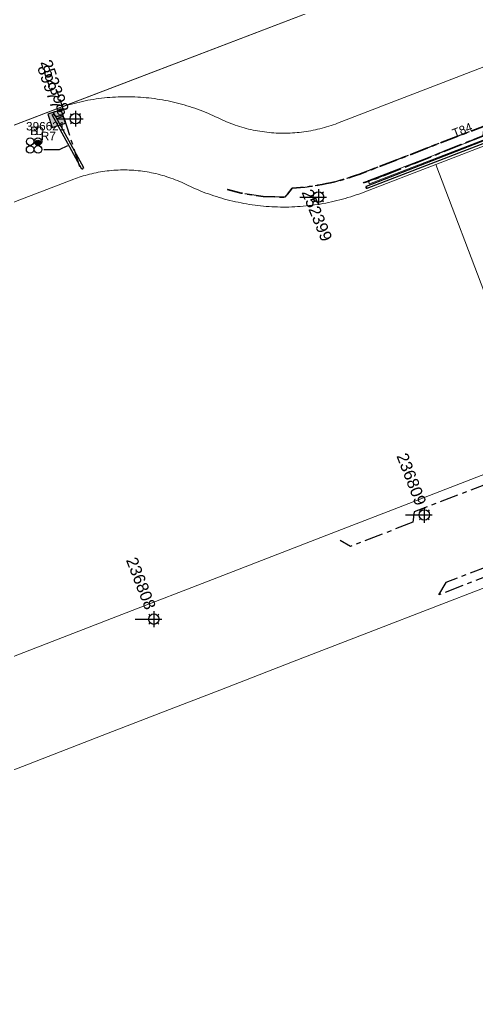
# Model space of a CAD drawing. Header units: metres. Extents: x 0 to 310918, y 0 to 6270107.
# Drawn here: x 310264.2 to 310362.1, y 6269451.7 to 6269664 of the extents above; entities that cross this region are included whole.
import ezdxf
from ezdxf import colors
from ezdxf.entities.mleader import LeaderData, LeaderLine
from ezdxf.enums import TextEntityAlignment as Align
from ezdxf.math import Vec2, Vec3

# ---------------------------------------------------------------- set-up
doc = ezdxf.new("R2010")
doc.units = ezdxf.units.M
doc.linetypes.add('Cable Exist UG', pattern=[7, 4, -1, 1, -1])
doc.layers.get('0').update_dxf_attribs({"color": 6})
for name, color, linetype, lineweight in [('_User Miscellaneous1', 30, 'Continuous', 13), ('_User_LV_Exist', 5, 'Continuous', 35), ('Cadastre Developer_SP_NEW', 92, 'Continuous', 15), ('Cadastre Land Parcels_SP_EXT', 118, 'Continuous', 15), ('Cadastre Roads_SP_EXT', 218, 'Continuous', 15), ('Mains_LV_EXT', 163, 'Continuous', 25), ('Mains_LV_SL_EXT', 135, 'Continuous', 25)]:
    doc.layers.add(name, color=color, linetype=linetype, lineweight=lineweight)
doc.layers.add('Duct_SP_EXT', color=30, linetype='Continuous')
doc.layers.add('SupportsUG_SP_LV_SL_EXT', color=7, linetype='Continuous')
doc.layers.add('Features_HIDE', color=1, linetype='Continuous', plot=False)
doc.styles.add('COLUMN_LABEL', font='arial.ttf', dxfattribs={"height": 2})
doc.styles.add('iecARIAL', font='arial.ttf', dxfattribs={"height": 2})
doc.styles.add('POLE_LABEL', font='arial.ttf', dxfattribs={"height": 2})
doc.styles.add('SL_LABEL', font='arial.ttf', dxfattribs={"height": 2})
doc.styles.get("Standard").update_dxf_attribs({"font": 'arial.ttf'})

# ---------------------------------------------------------------- blocks, each defined once
blk = doc.blocks.new('COLUMN_EXT')
blk.add_hatch(color=256).paths.add_polyline_path([(1.5, -1.5), (1.5, 1.5), (-1.5, 1.5), (-1.5, -1.5)])
blk.add_lwpolyline([(1.5, 1.5), (-1.5, 1.5), (-1.5, -1.5), (1.5, -1.5)], close=True)
at = {"flags": 1}
blk.add_attdef('Z', (-1.81, 2.35), '', height=0.2, rotation=180, dxfattribs=at)
at = {"flags": 9}
for tag, style, p in [('STRUCTURE_PLANT_NUMBER', 'POLE_LABEL', (-1.81, -0.03)), ('STREET_CODE', 'COLUMN_LABEL', (-1.81, 0.2))]:
    blk.add_attdef(tag, text='', height=0.2, rotation=180, dxfattribs=dict(at, style=style)).set_placement(p, align=Align.MIDDLE_LEFT)
for tag, p in [('COLUMN_TYPE', (-1.81, 0.4)), ('STREETNAME', (-1.81, 1.6)), ('OWNED_BY', (-1.81, 0.6)), ('LOCATION', (-1.81, 1.4)), ('SUBURB', (-1.81, 1.8)), ('LEGEND', (-1.81, 1.2)), ('USAGE', (-1.81, 1)), ('NOTES', (-1.81, 2)), ('STATE', (-1.81, 0.8))]:
    blk.add_attdef(tag, text='', height=0.2, rotation=180, dxfattribs=at).set_placement(p, align=Align.MIDDLE_LEFT)
at = {"style": 'COLUMN_LABEL', "width": 0.9, "flags": 8}
blk.add_attdef('ASSET_NUM', text='', height=2, rotation=270, dxfattribs=at).set_placement((2, -4), align=Align.MIDDLE_LEFT)
blk = doc.blocks.new('DUCT_EXT')
blk.add_circle((0, 0.8), 0.8)
at = {"flags": 1}
blk.add_attdef('Z', (0, 0), '', height=0.2, dxfattribs=at)
at = {"flags": 9}
for tag, p in [('DUCT_CODE', (0, 0)), ('XSECT_TYPE', (0, -0.2)), ('STATE', (0, -0.6)), ('FB_REFERENCE', (0, -0.4)), ('NOTES', (0, -0.8))]:
    blk.add_attdef(tag, text='', height=0.2, dxfattribs=at).set_placement(p, align=Align.MIDDLE_LEFT)
blk = doc.blocks.new('SL_LANTERN_EXT')
at = {"flags": 9}
for tag, p in [('LRATECODE', (-7.4, 0)), ('LOUTREACHVOCAB', (-7.2, 0)), ('LOUTREACH', (-7, 0)), ('LANTNUMBER', (-6.6, 0)), ('LNEW', (-6.4, 0)), ('LMASTVOCAB', (-6.2, 0)), ('LMAST', (-6, 0)), ('LLAMPVOCAB', (-5.8, 0)), ('LLAMP', (-5.6, 0)), ('LEXIST', (-5.4, 0)), ('LCHARGE3PERCENT', (-5.2, 0)), ('LCHARGE3', (-5, 0)), ('LCHARGE2PERCENT', (-4.8, 0)), ('LCHARGE2', (-4.6, 0)), ('LCHARGE1PERCENT', (-4.4, 0)), ('LCHARGE1', (-4.2, 0)), ('LCATEGORY', (-4, 0)), ('LBRACKETVOCAB', (-3.8, 0)), ('LBRACKET', (-3.6, 0)), ('LKINGHEIGHT', (-3.4, 0)), ('CREPLACE', (-3.2, 0)), ('CREMOVE', (-3, 0)), ('CNUMBER', (-2.8, 0)), ('CNEW', (-2.6, 0)), ('CEXIST', (-2.4, 0)), ('USAGE', (-2.2, 0)), ('STATE', (-2, 0)), ('OWNED_BY', (-1.8, 0)), ('ORIENTATION', (-1.6, 0)), ('OPERATING_VOLTAGE', (-1.4, 0)), ('NO_PHASES', (-1.2, 0)), ('LANTERN_TYPE', (-1, 0)), ('LANTERN_PURPOSE', (-0.8, 0)), ('CONTROL_TYPE', (-0.6, 0)), ('CONSTRUCTED_VOLTAGE', (-0.4, 0))]:
    blk.add_attdef(tag, text='', height=0.001, rotation=270, dxfattribs=at).set_placement(p, align=Align.MIDDLE_LEFT)
at = {"style": 'SL_LABEL', "flags": 9}
blk.add_attdef('STREET_CODE', text='', height=0.001, rotation=270, dxfattribs=at).set_placement((0, 0), align=Align.MIDDLE_LEFT)
at = {"flags": 1}
blk.add_attdef('Z', (0, 0), '', height=0.001, rotation=270, dxfattribs=at)
at = {"width": 0.9}
blk.add_attdef('LNUMBER', text='', height=1, dxfattribs=at).set_placement((7, -1), align=Align.MIDDLE_LEFT)
at = {"flags": 9}
for tag, p in [('LREMOVE', (0, -7.6)), ('LREPLACE', (0, -7.8)), ('LTYPE', (0, -8)), ('LTYPEVOCAB', (0, -8.2)), ('LEGEND', (0, -8.4)), ('SUBURB', (0, -8.6)), ('STREETNAME', (0, -8.8)), ('LOCATION', (0, -9)), ('NOTES', (0, -9.2)), ('MAINTAINED_BY', (0, -9.86))]:
    blk.add_attdef(tag, text='', height=0.001, dxfattribs=at).set_placement(p, align=Align.MIDDLE_LEFT)
blk.add_attdef('OPERATED_BY', (0, -9.61), '', height=0.001, dxfattribs=at)
at = {"layer": 'Features_HIDE', "width": 0.9}
blk.add_attdef('ASSET_NUM', text='', height=1, dxfattribs=at).set_placement((7, 1), align=Align.MIDDLE_LEFT)
at = {"transparency": 33554651}
blk.add_wipeout([(5.69, 0), (5.06, -1.06), (4, -1.69), (2.94, -1.06), (2.31, 0), (2.94, 1.06), (4, 1.69), (5.06, 1.06)], dxfattribs=at)
for p, q in [((0, 0), (4, 0)), ((2.94, 1.06), (3.2, 0.8)), ((4, 1.69), (4, 0)), ((5.06, 1.06), (4.8, 0.8)), ((2.94, -1.06), (3.2, -0.8)), ((4, 0), (5.69, 0)), ((4, 0), (4, -1.69)), ((5.06, -1.06), (4.8, -0.8))]:
    blk.add_line(p, q)
blk.add_circle((4, 0), 1.12)
blk = doc.blocks.new('CABLE_LARGE_EXT')
h = blk.add_hatch(color=256)
edge = h.paths.add_edge_path()
edge.add_arc((0, 0.55), 0.55, 0, 360)
blk.add_circle((0, 0.55), 0.55)
at = {"flags": 1}
blk.add_attdef('Z', (0, 0), '', height=0.2, dxfattribs=at)
at = {"flags": 9}
for tag, p in [('COND_CODE', (0, 0)), ('STATE', (0, -0.4)), ('XSECT_SIZE', (0, -0.6)), ('FB_REFERENCE', (0, -0.2)), ('NOTES', (0, -0.8))]:
    blk.add_attdef(tag, text='', height=0.2, dxfattribs=at).set_placement(p, align=Align.MIDDLE_LEFT)

msp = doc.modelspace()

# ---------------------------------------------------------------- linework, layer by layer
at = {"layer": '_User Miscellaneous1'}
for p, q in [((310367.09, 6269640.56), (310338.79, 6269629.62)), ((310367.35, 6269639.88), (310339.05, 6269628.95)), ((310338.76, 6269629.61), (310338.73, 6269629.6)), ((310338.73, 6269629.6), (310338.86, 6269629.26)), ((310338.79, 6269629.62), (310338.76, 6269629.61)), ((310338.76, 6269629.61), (310338.89, 6269629.28)), ((310338.79, 6269629.62), (310338.79, 6269629.62)), ((310338.79, 6269629.62), (310338.92, 6269629.29)), ((310338.79, 6269629.62), (310338.92, 6269629.29)), ((310338.99, 6269628.93), (310338.86, 6269629.26)), ((310339.02, 6269628.94), (310338.89, 6269629.28)), ((310339.05, 6269628.95), (310338.92, 6269629.29)), ((310339.05, 6269628.95), (310338.92, 6269629.29)), ((310339.02, 6269628.94), (310338.99, 6269628.93)), ((310339.05, 6269628.95), (310339.02, 6269628.94)), ((310339.05, 6269628.95), (310339.05, 6269628.95))]:
    msp.add_line(p, q, dxfattribs=at)
at = {"layer": '_User_LV_Exist', "linetype": 'Cable Exist UG', "flags": 128}
msp.add_lwpolyline([(310432.75, 6269633.98), (310430.63, 6269634.25), (310424.4, 6269631.85), (310424.4, 6269631.85), (310416.78, 6269651.43), (310402.48, 6269645.83), (310400.37, 6269650.39), (310400.37, 6269650.39), (310392.94, 6269653.67), (310363.7, 6269642.43), (310363.39, 6269639.2), (310340.54, 6269630.05), (310337.65, 6269629.12)], dxfattribs=at)
at = {"layer": 'Cadastre Developer_SP_NEW', "linetype": 'Continuous'}
msp.add_lwpolyline([(310377.65, 6269609.11), (310366.54, 6269638.2), (310353.2, 6269633.06), (310364.3, 6269603.95), (310377.65, 6269609.11)], close=True, dxfattribs=at)
at = {"layer": 'Cadastre Land Parcels_SP_EXT', "linetype": 'Continuous'}
for points in [[(310082.68, 6269572.61), (310242.92, 6269633.85), (310242.92, 6269633.85), (310381.16, 6269686.67), (310364.38, 6269731.65), (310362.71, 6269735.25), (310241.67, 6269688.92), (309988.46, 6269592.01)], [(310381.16, 6269686.68), (310270.19, 6269644.27), (310272.99, 6269645.3), (310273.56, 6269645.48), (310274.13, 6269645.66), (310274.7, 6269645.83), (310275.27, 6269645.99), (310275.85, 6269646.14), (310276.43, 6269646.28), (310277.01, 6269646.42), (310277.59, 6269646.55), (310278.17, 6269646.67), (310278.76, 6269646.79), (310279.34, 6269646.89), (310279.93, 6269646.99), (310280.52, 6269647.08), (310281.11, 6269647.16), (310281.7, 6269647.24), (310282.29, 6269647.3), (310282.88, 6269647.36), (310283.48, 6269647.41), (310284.07, 6269647.46), (310284.67, 6269647.49), (310285.26, 6269647.52), (310285.86, 6269647.54), (310286.45, 6269647.55), (310287.05, 6269647.55), (310287.65, 6269647.55), (310288.24, 6269647.54), (310288.84, 6269647.52), (310289.43, 6269647.49), (310290.03, 6269647.45), (310290.62, 6269647.41), (310291.21, 6269647.35), (310291.81, 6269647.29), (310292.4, 6269647.23), (310292.99, 6269647.15), (310293.58, 6269647.07), (310294.17, 6269646.97), (310294.76, 6269646.87), (310295.34, 6269646.77), (310295.93, 6269646.65), (310296.51, 6269646.53), (310297.09, 6269646.4), (310297.67, 6269646.26), (310298.25, 6269646.11), (310298.82, 6269645.96), (310299.4, 6269645.8), (310299.97, 6269645.63), (310300.54, 6269645.45), (310301.1, 6269645.27), (310301.67, 6269645.08), (310302.23, 6269644.88), (310302.79, 6269644.67), (310303.34, 6269644.46), (310303.9, 6269644.24), (310304.45, 6269644.01), (310304.99, 6269643.77), (310305.54, 6269643.53), (310306.08, 6269643.28), (310306.62, 6269643.02), (310307.06, 6269642.8), (310307.51, 6269642.59), (310307.97, 6269642.39), (310308.43, 6269642.2), (310308.89, 6269642.01), (310309.35, 6269641.83), (310309.82, 6269641.66), (310310.29, 6269641.49), (310310.76, 6269641.33), (310311.23, 6269641.18), (310311.71, 6269641.04), (310312.19, 6269640.9), (310312.67, 6269640.78), (310313.15, 6269640.65), (310313.63, 6269640.54), (310314.12, 6269640.43), (310314.61, 6269640.34), (310315.1, 6269640.25), (310315.59, 6269640.16), (310316.08, 6269640.09), (310316.57, 6269640.02), (310317.07, 6269639.96), (310317.56, 6269639.91), (310318.06, 6269639.86), (310318.55, 6269639.82), (310319.05, 6269639.79), (310319.54, 6269639.77), (310320.04, 6269639.76), (310320.54, 6269639.75), (310321.04, 6269639.75), (310321.53, 6269639.76), (310322.03, 6269639.78), (310322.53, 6269639.8), (310323.02, 6269639.84), (310323.52, 6269639.88), (310324.01, 6269639.92), (310324.51, 6269639.98), (310325, 6269640.04), (310325.49, 6269640.11), (310325.98, 6269640.19), (310326.47, 6269640.28), (310326.96, 6269640.37), (310327.45, 6269640.47), (310327.93, 6269640.58), (310328.42, 6269640.7), (310328.9, 6269640.82), (310329.38, 6269640.95), (310329.86, 6269641.09), (310330.33, 6269641.24), (310330.81, 6269641.39), (310331.28, 6269641.55), (310331.74, 6269641.72), (310332.21, 6269641.89), (310386.1, 6269662.67)]]:
    msp.add_lwpolyline(points, dxfattribs=at)
msp.add_lwpolyline([(310377.65, 6269609.11), (310366.54, 6269638.2), (310353.2, 6269633.06), (310364.3, 6269603.95), (310377.65, 6269609.11)], close=True, dxfattribs=at)
at = {"layer": 'Duct_SP_EXT'}
for p, q in [((310366.59, 6269639.31), (310338.29, 6269628.38)), ((310366.76, 6269638.86), (310338.47, 6269627.93)), ((310277.48, 6269632.09), (310277.69, 6269632.2)), ((310277.9, 6269632.32), (310277.69, 6269632.2)), ((310338.26, 6269628.37), (310338.22, 6269628.35)), ((310338.22, 6269628.35), (310338.31, 6269628.13)), ((310338.29, 6269628.38), (310338.26, 6269628.37)), ((310338.26, 6269628.37), (310338.35, 6269628.14)), ((310338.29, 6269628.38), (310338.29, 6269628.38)), ((310338.29, 6269628.38), (310338.38, 6269628.16)), ((310338.29, 6269628.38), (310338.38, 6269628.16)), ((310338.4, 6269627.91), (310338.31, 6269628.13)), ((310338.43, 6269627.92), (310338.35, 6269628.14)), ((310338.47, 6269627.93), (310338.38, 6269628.16)), ((310338.47, 6269627.93), (310338.38, 6269628.16)), ((310338.43, 6269627.92), (310338.4, 6269627.91)), ((310338.47, 6269627.93), (310338.43, 6269627.92)), ((310338.47, 6269627.93), (310338.47, 6269627.93))]:
    msp.add_line(p, q, dxfattribs=at)
msp.add_lwpolyline([(310269.34, 6269636.26), (310272.66, 6269636.26), (310274.48, 6269637.09)], dxfattribs=at)
at = {"layer": 'Mains_LV_EXT', "linetype": 'Cable Exist UG'}
for points in [[(310432.75, 6269633.98), (310430.63, 6269634.25), (310424.4, 6269631.85), (310424.4, 6269631.85), (310416.78, 6269651.43), (310402.48, 6269645.83), (310400.37, 6269650.39), (310400.37, 6269650.39), (310392.94, 6269653.67), (310363.7, 6269642.43), (310363.39, 6269639.2), (310340.54, 6269630.05), (310337.65, 6269629.12)], [(310423.5, 6269569.16), (310410.07, 6269563.78), (310403.91, 6269561.17), (310403.91, 6269561.17), (310400.18, 6269562.58), (310395.02, 6269560.58), (310393.56, 6269558.36), (310393.56, 6269558.36), (310384.46, 6269554.84), (310364.34, 6269547.06), (310364.34, 6269547.06), (310355.36, 6269543.59), (310353.78, 6269541)], [(310421.34, 6269516.72), (310422.74, 6269518.29), (310422.74, 6269518.29), (310407.29, 6269557.16), (310404.71, 6269558.3), (310400.02, 6269560.13), (310400.02, 6269560.13), (310396.37, 6269558.75), (310395.97, 6269557.13), (310395.97, 6269557.13), (310385.13, 6269552.96), (310353.88, 6269540.98)]]:
    msp.add_lwpolyline(points, dxfattribs=at)

# ---------------------------------------------------------------- block references
at = {"layer": 'Duct_SP_EXT'}
for name, p in [('DUCT_EXT', (310266.42, 6269637.15)), ('DUCT_EXT', (310268.09, 6269637.16)), ('CABLE_LARGE_EXT', (310268.09, 6269637.16)), ('DUCT_EXT', (310266.4, 6269635.46))]:
    msp.add_blockref(name, p, dxfattribs=at)
at = {"layer": 'Duct_SP_EXT', "rotation": 0.4123655589125262}
msp.add_blockref('DUCT_EXT', (310268.11, 6269635.49), dxfattribs=at)
at = {"layer": 'Features_HIDE'}
ref = msp.add_blockref('SL_LANTERN_EXT', (310346.76, 6269558.07), dxfattribs=at)
ref.add_attrib('ASSET_NUM', '236809', dxfattribs={"layer": '0', "height": 2.5, "rotation": 291.1177, "style": 'iecARIAL'}).set_placement((310348.26, 6269559.57), align=Align.BOTTOM_RIGHT)
ref = msp.add_blockref('SL_LANTERN_EXT', (310288.88, 6269535.78), dxfattribs=at)
ref.add_attrib('ASSET_NUM', '236808', dxfattribs={"layer": '0', "height": 2.5, "rotation": 291.1177, "style": 'iecARIAL'}).set_placement((310290.38, 6269537.28), align=Align.BOTTOM_RIGHT)
at = {"layer": 'SupportsUG_SP_LV_SL_EXT'}
ref = msp.add_blockref('COLUMN_EXT', (310272.1, 6269642.86), dxfattribs=dict(at, rotation=18.4883645852372))
ref.add_attrib('ASSET_NUM', '899779', dxfattribs={"layer": '0', "height": 2.5, "rotation": 289.2594, "style": 'COLUMN_LABEL'}).set_placement((310274.1, 6269643.61), align=Align.TOP_RIGHT)

# ---------------------------------------------------------------- texts
at = {"layer": 'Duct_SP_EXT'}
for s, p in [('396621', (310265.54, 6269640.35)), ('B', (310266.41, 6269639.34)), ('D', (310267.57, 6269639.34)), ('R7', (310268.7, 6269638.25))]:
    msp.add_text(s, height=1.8, dxfattribs=at).set_placement(p)
at = {"layer": 'Mains_LV_EXT'}
msp.add_text('T84', height=1.8, rotation=21.1451, dxfattribs=at).set_placement((310357.17, 6269638.82))

# ---------------------------------------------------------------- next in the draw order: linework, layer by layer
at = {"layer": 'Cadastre Roads_SP_EXT', "linetype": 'Continuous'}
msp.add_lwpolyline([(310254.46, 6269500.27), (310281.79, 6269510.86), (310281.79, 6269510.86), (310295.33, 6269516.09), (310306.99, 6269520.59), (310322.58, 6269526.62), (310337.89, 6269532.54), (310354.49, 6269538.96), (310370.05, 6269544.98), (310385.9, 6269551.11), (310399.68, 6269556.44), (310399.26, 6269557.6), (310392.43, 6269576.56), (310392.01, 6269577.74), (310390.04, 6269576.98), (310376.03, 6269571.56), (310362.02, 6269566.14), (310346.14, 6269560), (310332.13, 6269554.58), (310318.12, 6269549.16), (310304.12, 6269543.74), (310288.24, 6269537.59), (310273.3, 6269531.81), (310259.29, 6269526.39)], dxfattribs=at)
at = {"layer": 'Mains_LV_EXT', "linetype": 'Cable Exist UG'}
msp.add_lwpolyline([(310390.59, 6269574.83), (310348.57, 6269558.76), (310348.3, 6269556.52), (310334.99, 6269551.33), (310332.77, 6269552.61)], dxfattribs=at)

# ---------------------------------------------------------------- next in the draw order: block references
at = {"layer": 'Features_HIDE'}
ref = msp.add_blockref('SL_LANTERN_EXT', (310272.1, 6269642.86), dxfattribs=at)
ref.add_attrib('ASSET_NUM', '252398', dxfattribs={"layer": '0', "height": 2.5, "rotation": 289.2594, "style": 'iecARIAL'}).set_placement((310273.6, 6269644.36), align=Align.MIDDLE_RIGHT)
ref = msp.add_blockref('SL_LANTERN_EXT', (310324.11, 6269626.1), dxfattribs=at)
ref.add_attrib('ASSET_NUM', '252399', dxfattribs={"layer": '0', "height": 2.5, "rotation": 292.1277, "style": 'iecARIAL'}).set_placement((310325.61, 6269627.6), align=Align.MIDDLE_LEFT)

# ---------------------------------------------------------------- next in the draw order: linework, layer by layer
at = {"layer": '_User_LV_Exist', "linetype": 'Cable Exist UG', "flags": 128}
msp.add_lwpolyline([(310445.05, 6269712.04), (310444.33, 6269713.91), (310448.06, 6269715.35), (310453.82, 6269700.42), (310440.76, 6269695.38), (310448.44, 6269675.45), (310448.44, 6269675.45), (310448.44, 6269675.45), (310421.51, 6269664.81), (310421.51, 6269664.81), (310417.93, 6269663.44), (310413.54, 6269653.33), (310401.88, 6269648.69), (310393.04, 6269652.64), (310336.93, 6269630.99), (310336.93, 6269630.99, -0.072391), (310322.45, 6269627.99), (310322.45, 6269627.99), (310320.93, 6269626.05), (310316.31, 6269626.19), (310311.54, 6269626.94), (310308.64, 6269627.71)], format="xyb", dxfattribs=at)
at = {"layer": 'Cadastre Developer_SP_NEW', "linetype": 'Continuous'}
for points in [[(310082.68, 6269572.61), (310242.92, 6269633.85), (310242.92, 6269633.85), (310381.16, 6269686.67), (310364.38, 6269731.65), (310362.71, 6269735.25), (310241.67, 6269688.92), (309988.46, 6269592.01)], [(310381.16, 6269686.68), (310270.19, 6269644.27), (310272.99, 6269645.3), (310273.56, 6269645.48), (310274.13, 6269645.66), (310274.7, 6269645.83), (310275.27, 6269645.99), (310275.85, 6269646.14), (310276.43, 6269646.28), (310277.01, 6269646.42), (310277.59, 6269646.55), (310278.17, 6269646.67), (310278.76, 6269646.79), (310279.34, 6269646.89), (310279.93, 6269646.99), (310280.52, 6269647.08), (310281.11, 6269647.16), (310281.7, 6269647.24), (310282.29, 6269647.3), (310282.88, 6269647.36), (310283.48, 6269647.41), (310284.07, 6269647.46), (310284.67, 6269647.49), (310285.26, 6269647.52), (310285.86, 6269647.54), (310286.45, 6269647.55), (310287.05, 6269647.55), (310287.65, 6269647.55), (310288.24, 6269647.54), (310288.84, 6269647.52), (310289.43, 6269647.49), (310290.03, 6269647.45), (310290.62, 6269647.41), (310291.21, 6269647.35), (310291.81, 6269647.29), (310292.4, 6269647.23), (310292.99, 6269647.15), (310293.58, 6269647.07), (310294.17, 6269646.97), (310294.76, 6269646.87), (310295.34, 6269646.77), (310295.93, 6269646.65), (310296.51, 6269646.53), (310297.09, 6269646.4), (310297.67, 6269646.26), (310298.25, 6269646.11), (310298.82, 6269645.96), (310299.4, 6269645.8), (310299.97, 6269645.63), (310300.54, 6269645.45), (310301.1, 6269645.27), (310301.67, 6269645.08), (310302.23, 6269644.88), (310302.79, 6269644.67), (310303.34, 6269644.46), (310303.9, 6269644.24), (310304.45, 6269644.01), (310304.99, 6269643.77), (310305.54, 6269643.53), (310306.08, 6269643.28), (310306.62, 6269643.02), (310307.06, 6269642.8), (310307.51, 6269642.59), (310307.97, 6269642.39), (310308.43, 6269642.2), (310308.89, 6269642.01), (310309.35, 6269641.83), (310309.82, 6269641.66), (310310.29, 6269641.49), (310310.76, 6269641.33), (310311.23, 6269641.18), (310311.71, 6269641.04), (310312.19, 6269640.9), (310312.67, 6269640.78), (310313.15, 6269640.65), (310313.63, 6269640.54), (310314.12, 6269640.43), (310314.61, 6269640.34), (310315.1, 6269640.25), (310315.59, 6269640.16), (310316.08, 6269640.09), (310316.57, 6269640.02), (310317.07, 6269639.96), (310317.56, 6269639.91), (310318.06, 6269639.86), (310318.55, 6269639.82), (310319.05, 6269639.79), (310319.54, 6269639.77), (310320.04, 6269639.76), (310320.54, 6269639.75), (310321.04, 6269639.75), (310321.53, 6269639.76), (310322.03, 6269639.78), (310322.53, 6269639.8), (310323.02, 6269639.84), (310323.52, 6269639.88), (310324.01, 6269639.92), (310324.51, 6269639.98), (310325, 6269640.04), (310325.49, 6269640.11), (310325.98, 6269640.19), (310326.47, 6269640.28), (310326.96, 6269640.37), (310327.45, 6269640.47), (310327.93, 6269640.58), (310328.42, 6269640.7), (310328.9, 6269640.82), (310329.38, 6269640.95), (310329.86, 6269641.09), (310330.33, 6269641.24), (310330.81, 6269641.39), (310331.28, 6269641.55), (310331.74, 6269641.72), (310332.21, 6269641.89), (310386.1, 6269662.67)]]:
    msp.add_lwpolyline(points, dxfattribs=at)
at = {"layer": 'Cadastre Roads_SP_EXT', "linetype": 'Continuous'}
for points in [[(310386.1, 6269662.67), (310332.21, 6269641.89), (310331.74, 6269641.72), (310331.28, 6269641.55), (310330.81, 6269641.39), (310330.33, 6269641.24), (310329.86, 6269641.09), (310329.38, 6269640.95), (310328.9, 6269640.82), (310328.42, 6269640.7), (310327.93, 6269640.58), (310327.45, 6269640.47), (310326.96, 6269640.37), (310326.47, 6269640.28), (310325.98, 6269640.19), (310325.49, 6269640.11), (310325, 6269640.04), (310324.51, 6269639.98), (310324.01, 6269639.92), (310323.52, 6269639.88), (310323.02, 6269639.84), (310322.53, 6269639.8), (310322.03, 6269639.78), (310321.53, 6269639.76), (310321.04, 6269639.75), (310320.54, 6269639.75), (310320.04, 6269639.76), (310319.54, 6269639.77), (310319.05, 6269639.79), (310318.55, 6269639.82), (310318.06, 6269639.86), (310317.56, 6269639.91), (310317.07, 6269639.96), (310316.57, 6269640.02), (310316.08, 6269640.09), (310315.59, 6269640.16), (310315.1, 6269640.25), (310314.61, 6269640.34), (310314.12, 6269640.43), (310313.63, 6269640.54), (310313.15, 6269640.65), (310312.67, 6269640.78), (310312.19, 6269640.9), (310311.71, 6269641.04), (310311.23, 6269641.18), (310310.76, 6269641.33), (310310.29, 6269641.49), (310309.82, 6269641.66), (310309.35, 6269641.83), (310308.89, 6269642.01), (310308.43, 6269642.2), (310307.97, 6269642.39), (310307.51, 6269642.59), (310307.06, 6269642.8), (310306.62, 6269643.02), (310306.08, 6269643.28), (310305.54, 6269643.53), (310304.99, 6269643.77), (310304.45, 6269644.01), (310303.9, 6269644.24), (310303.34, 6269644.46), (310302.79, 6269644.67), (310302.23, 6269644.88), (310301.67, 6269645.08), (310301.1, 6269645.27), (310300.54, 6269645.45), (310299.97, 6269645.63), (310299.4, 6269645.8), (310298.82, 6269645.96), (310298.25, 6269646.11), (310297.67, 6269646.26), (310297.09, 6269646.4), (310296.51, 6269646.53), (310295.93, 6269646.65), (310295.34, 6269646.77), (310294.76, 6269646.87), (310294.17, 6269646.97), (310293.58, 6269647.07), (310292.99, 6269647.15), (310292.4, 6269647.23), (310291.81, 6269647.29), (310291.21, 6269647.35), (310290.62, 6269647.41), (310290.03, 6269647.45), (310289.43, 6269647.49), (310288.84, 6269647.52), (310288.24, 6269647.54), (310287.65, 6269647.55), (310287.05, 6269647.55), (310286.45, 6269647.55), (310285.86, 6269647.54), (310285.26, 6269647.52), (310284.67, 6269647.49), (310284.07, 6269647.46), (310283.48, 6269647.41), (310282.88, 6269647.36), (310282.29, 6269647.3), (310281.7, 6269647.24), (310281.11, 6269647.16), (310280.52, 6269647.08), (310279.93, 6269646.99), (310279.34, 6269646.89), (310278.76, 6269646.79), (310278.17, 6269646.67), (310277.59, 6269646.55), (310277.01, 6269646.42), (310276.43, 6269646.28), (310275.85, 6269646.14), (310275.27, 6269645.99), (310274.7, 6269645.83), (310274.13, 6269645.66), (310273.56, 6269645.48), (310272.99, 6269645.3), (310270.19, 6269644.27), (310242.92, 6269633.85)], [(310252.5, 6269621.01), (310265.11, 6269625.84), (310275.74, 6269629.91), (310276.13, 6269630.06), (310276.53, 6269630.2), (310276.93, 6269630.34), (310277.34, 6269630.47), (310277.74, 6269630.6), (310278.2, 6269630.73), (310278.66, 6269630.86), (310279.12, 6269630.98), (310279.58, 6269631.09), (310280.05, 6269631.2), (310280.51, 6269631.3), (310280.98, 6269631.39), (310281.45, 6269631.47), (310281.92, 6269631.55), (310282.4, 6269631.62), (310282.87, 6269631.68), (310283.34, 6269631.73), (310283.82, 6269631.78), (310284.29, 6269631.81), (310284.77, 6269631.84), (310285.24, 6269631.87), (310285.72, 6269631.88), (310286.2, 6269631.89), (310286.67, 6269631.89), (310287.15, 6269631.88), (310287.63, 6269631.87), (310288.1, 6269631.85), (310288.58, 6269631.82), (310289.05, 6269631.78), (310289.53, 6269631.73), (310290, 6269631.68), (310290.48, 6269631.62), (310290.95, 6269631.56), (310291.42, 6269631.48), (310291.89, 6269631.39), (310292.37, 6269631.3), (310292.84, 6269631.2), (310293.31, 6269631.1), (310293.78, 6269630.98), (310294.25, 6269630.86), (310294.71, 6269630.73), (310295.18, 6269630.6), (310295.64, 6269630.45), (310296.1, 6269630.3), (310296.55, 6269630.14), (310297.01, 6269629.98), (310297.46, 6269629.8), (310297.91, 6269629.62), (310298.35, 6269629.43), (310298.79, 6269629.24), (310299.23, 6269629.04), (310299.67, 6269628.83), (310300.2, 6269628.57), (310300.74, 6269628.32), (310301.28, 6269628.07), (310301.82, 6269627.84), (310302.37, 6269627.61), (310302.92, 6269627.38), (310303.47, 6269627.16), (310304.03, 6269626.95), (310304.58, 6269626.75), (310305.15, 6269626.55), (310305.71, 6269626.36), (310306.27, 6269626.18), (310306.84, 6269626.01), (310307.41, 6269625.84), (310307.99, 6269625.67), (310308.58, 6269625.51), (310309.17, 6269625.36), (310309.76, 6269625.22), (310310.35, 6269625.09), (310310.94, 6269624.96), (310311.54, 6269624.84), (310312.14, 6269624.72), (310312.73, 6269624.62), (310313.33, 6269624.52), (310313.93, 6269624.43), (310314.53, 6269624.35), (310315.14, 6269624.28), (310315.74, 6269624.21), (310316.35, 6269624.15), (310316.95, 6269624.1), (310317.55, 6269624.05), (310318.16, 6269624.02), (310318.77, 6269623.99), (310319.37, 6269623.97), (310319.98, 6269623.96), (310320.59, 6269623.95), (310321.2, 6269623.95), (310321.8, 6269623.96), (310322.41, 6269623.98), (310323.02, 6269624.01), (310323.62, 6269624.04), (310324.23, 6269624.09), (310324.84, 6269624.13), (310325.45, 6269624.19), (310326.05, 6269624.26), (310326.66, 6269624.33), (310327.27, 6269624.41), (310327.87, 6269624.5), (310328.47, 6269624.59), (310329.08, 6269624.69), (310329.68, 6269624.81), (310330.28, 6269624.92), (310330.87, 6269625.05), (310331.47, 6269625.18), (310332.07, 6269625.33), (310332.66, 6269625.47), (310333.25, 6269625.63), (310333.84, 6269625.8), (310334.42, 6269625.97), (310335.01, 6269626.15), (310335.59, 6269626.33), (310336.17, 6269626.53), (310336.75, 6269626.73), (310337.32, 6269626.94), (310337.89, 6269627.15), (310338.01, 6269627.2), (310353.2, 6269633.06), (310366.54, 6269638.2)]]:
    msp.add_lwpolyline(points, dxfattribs=at)
at = {"layer": 'Duct_SP_EXT'}
for p, q in [((310271.1, 6269643.69), (310271.31, 6269643.8)), ((310277.48, 6269632.09), (310271.1, 6269643.69)), ((310271.52, 6269643.92), (310271.31, 6269643.8)), ((310277.9, 6269632.32), (310271.52, 6269643.92))]:
    msp.add_line(p, q, dxfattribs=at)
at = {"layer": 'Mains_LV_EXT', "linetype": 'Cable Exist UG'}
msp.add_lwpolyline([(310441.69, 6269693.84), (310441.86, 6269691.96), (310446.35, 6269680.33), (310450.53, 6269674.93), (310450.53, 6269674.93), (310422.38, 6269664.04), (310421.51, 6269664.81), (310417.93, 6269663.44), (310413.54, 6269653.33), (310401.88, 6269648.69), (310393.04, 6269652.64), (310336.93, 6269630.99), (310336.93, 6269630.99, -0.072391), (310322.45, 6269627.99), (310322.45, 6269627.99), (310320.93, 6269626.05), (310316.31, 6269626.19), (310311.54, 6269626.94), (310308.64, 6269627.71)], format="xyb", dxfattribs=at)
at = {"layer": 'Mains_LV_SL_EXT', "linetype": 'Cable Exist UG'}
msp.add_lwpolyline([(310277.04, 6269632.56), (310273.57, 6269643.4), (310272.1, 6269642.86)], dxfattribs=at)

# ---------------------------------------------------------------- next in the draw order: leaders
at = {"layer": 'Cadastre Developer_SP_NEW'}
ml = msp.add_multileader_mtext('Standard', dxfattribs=at)
ml.set_content('{\\C7;CONSTRUCTED UNDER URS18714}', color=256)
ml.set_leader_properties()
ml.build(insert=Vec2(0, 0))
ml.multileader.update_dxf_attribs({"leader_type": 2, "has_text_frame": 1, "text_left_attachment_type": 2, "text_right_attachment_type": 2, "dogleg_length": 0.01})
ctx = ml.context
ctx.base_point, ctx.char_height, ctx.plane_origin, ctx.plane_x_axis, ctx.plane_y_axis = Vec3(310500.96, 6269759.92), 1.8, Vec3(311890.05, 6270199.89), Vec3(0.933494, 0.358594), Vec3(-0.358594, 0.933494)
ctx.left_attachment, ctx.right_attachment, ctx.text_align_type = 2, 2, 1
notes = []
notes.append((ctx, [(0, (0, 0, 0), (0, 0), (1, 0), 1, [])]))
ctx.mtext.insert, ctx.mtext.text_direction, ctx.mtext.rotation, ctx.mtext.width, ctx.mtext.alignment, ctx.mtext.flow_direction = Vec3(310512.04, 6269766.8), Vec3(0.933494, 0.358594), 0.366762, 23.5182, 2, 5
ctx.mtext.has_bg_fill, ctx.mtext.bg_color, ctx.mtext.bg_scale_factor, ctx.mtext.bg_transparency, ctx.mtext.use_window_bg_color = 1, -1073741824, 2, 0, 1
for ctx, leaders in notes:
    for number, flags, end, landing, length, lines in leaders:
        leader = LeaderData()
        leader.index, (leader.has_last_leader_line, leader.has_dogleg_vector, leader.attachment_direction) = number, flags
        leader.last_leader_point, leader.dogleg_vector, leader.dogleg_length = Vec3(end), Vec3(landing), length
        for number, points, colour, breaks in lines:
            line = LeaderLine()
            line.index, line.vertices, line.color, line.breaks = number, Vec3.list(points), colors.encode_raw_color(colour), breaks
            leader.lines.append(line)
        ctx.leaders.append(leader)

# ---------------------------------------------------------------- next in the draw order: leaders
ml = msp.add_multileader_mtext('Standard', dxfattribs=at)
ml.set_content('{\\C7;CONSTRUCTED UNDER URS18714}', color=256)
ml.set_leader_properties()
ml.build(insert=Vec2(0, 0))
ml.multileader.update_dxf_attribs({"leader_type": 2, "has_text_frame": 1, "text_left_attachment_type": 2, "text_right_attachment_type": 2, "dogleg_length": 0.01})
ctx = ml.context
ctx.base_point, ctx.char_height, ctx.plane_origin, ctx.plane_x_axis, ctx.plane_y_axis = Vec3(310397.13, 6269720.04), 1.8, Vec3(311786.22, 6270160), Vec3(0.933494, 0.358594), Vec3(-0.358594, 0.933494)
ctx.left_attachment, ctx.right_attachment, ctx.text_align_type = 2, 2, 1
notes = []
notes.append((ctx, [(0, (0, 0, 0), (0, 0), (1, 0), 1, [])]))
ctx.mtext.insert, ctx.mtext.text_direction, ctx.mtext.rotation, ctx.mtext.width, ctx.mtext.alignment, ctx.mtext.flow_direction = Vec3(310408.21, 6269726.91), Vec3(0.933494, 0.358594), 0.366762, 23.5182, 2, 5
ctx.mtext.has_bg_fill, ctx.mtext.bg_color, ctx.mtext.bg_scale_factor, ctx.mtext.bg_transparency, ctx.mtext.use_window_bg_color = 1, -1073741824, 2, 0, 1
for ctx, leaders in notes:
    for number, flags, end, landing, length, lines in leaders:
        leader = LeaderData()
        leader.index, (leader.has_last_leader_line, leader.has_dogleg_vector, leader.attachment_direction) = number, flags
        leader.last_leader_point, leader.dogleg_vector, leader.dogleg_length = Vec3(end), Vec3(landing), length
        for number, points, colour, breaks in lines:
            line = LeaderLine()
            line.index, line.vertices, line.color, line.breaks = number, Vec3.list(points), colors.encode_raw_color(colour), breaks
            leader.lines.append(line)
        ctx.leaders.append(leader)

# ---------------------------------------------------------------- next in the draw order: leaders
ml = msp.add_multileader_mtext('Standard', dxfattribs=at)
ml.set_content('{\\C7;CONSTRUCTED UNDER URS16102}', color=256)
ml.set_leader_properties()
ml.build(insert=Vec2(0, 0))
ml.multileader.update_dxf_attribs({"leader_type": 2, "has_text_frame": 1, "text_left_attachment_type": 2, "text_right_attachment_type": 2, "dogleg_length": 0.01})
ctx = ml.context
ctx.base_point, ctx.char_height, ctx.plane_origin, ctx.plane_x_axis, ctx.plane_y_axis = Vec3(310563.82, 6269743.85), 1.8, Vec3(311952.91, 6270183.81), Vec3(0.933494, 0.358594), Vec3(-0.358594, 0.933494)
ctx.left_attachment, ctx.right_attachment, ctx.text_align_type = 2, 2, 1
notes = []
notes.append((ctx, [(0, (0, 0, 0), (0, 0), (1, 0), 1, [])]))
ctx.mtext.insert, ctx.mtext.text_direction, ctx.mtext.rotation, ctx.mtext.width, ctx.mtext.alignment, ctx.mtext.flow_direction = Vec3(310574.9, 6269750.72), Vec3(0.933494, 0.358594), 0.366762, 23.5182, 2, 5
ctx.mtext.has_bg_fill, ctx.mtext.bg_color, ctx.mtext.bg_scale_factor, ctx.mtext.bg_transparency, ctx.mtext.use_window_bg_color = 1, -1073741824, 2, 0, 1
for ctx, leaders in notes:
    for number, flags, end, landing, length, lines in leaders:
        leader = LeaderData()
        leader.index, (leader.has_last_leader_line, leader.has_dogleg_vector, leader.attachment_direction) = number, flags
        leader.last_leader_point, leader.dogleg_vector, leader.dogleg_length = Vec3(end), Vec3(landing), length
        for number, points, colour, breaks in lines:
            line = LeaderLine()
            line.index, line.vertices, line.color, line.breaks = number, Vec3.list(points), colors.encode_raw_color(colour), breaks
            leader.lines.append(line)
        ctx.leaders.append(leader)

# ---------------------------------------------------------------- next in the draw order: leaders
ml = msp.add_multileader_mtext('Standard', dxfattribs=at)
ml.set_content('{\\C7;CONSTRUCTED UNDER URS16102}', color=256)
ml.set_leader_properties()
ml.build(insert=Vec2(0, 0))
ml.multileader.update_dxf_attribs({"leader_type": 2, "has_text_frame": 1, "text_left_attachment_type": 2, "text_right_attachment_type": 2, "dogleg_length": 0.01})
ctx = ml.context
ctx.base_point, ctx.char_height, ctx.plane_origin, ctx.plane_x_axis, ctx.plane_y_axis = Vec3(310598.85, 6269757.24), 1.8, Vec3(311987.94, 6270197.21), Vec3(0.933494, 0.358594), Vec3(-0.358594, 0.933494)
ctx.left_attachment, ctx.right_attachment, ctx.text_align_type = 2, 2, 1
notes = []
notes.append((ctx, [(0, (0, 0, 0), (0, 0), (1, 0), 1, [])]))
ctx.mtext.insert, ctx.mtext.text_direction, ctx.mtext.rotation, ctx.mtext.width, ctx.mtext.alignment, ctx.mtext.flow_direction = Vec3(310609.92, 6269764.12), Vec3(0.933494, 0.358594), 0.366762, 23.5182, 2, 5
ctx.mtext.has_bg_fill, ctx.mtext.bg_color, ctx.mtext.bg_scale_factor, ctx.mtext.bg_transparency, ctx.mtext.use_window_bg_color = 1, -1073741824, 2, 0, 1
for ctx, leaders in notes:
    for number, flags, end, landing, length, lines in leaders:
        leader = LeaderData()
        leader.index, (leader.has_last_leader_line, leader.has_dogleg_vector, leader.attachment_direction) = number, flags
        leader.last_leader_point, leader.dogleg_vector, leader.dogleg_length = Vec3(end), Vec3(landing), length
        for number, points, colour, breaks in lines:
            line = LeaderLine()
            line.index, line.vertices, line.color, line.breaks = number, Vec3.list(points), colors.encode_raw_color(colour), breaks
            leader.lines.append(line)
        ctx.leaders.append(leader)

doc.saveas('drawing.dxf')
